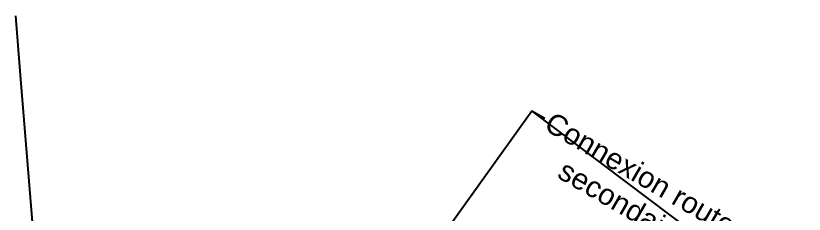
# Model space of a CAD drawing. Extents: x 524988 to 526146, y 9523518 to 9523888.
# Drawn here: x 525124.1 to 525256.5, y 9523817.4 to 9523850.7 of the extents above; entities that cross this region are included whole.
import ezdxf
from ezdxf import colors
from ezdxf.entities.mleader import LeaderData, LeaderLine
from ezdxf.math import Vec2, Vec3

# ---------------------------------------------------------------- set-up
doc = ezdxf.new("R2010")
doc.units = 0
doc.layers.add('ETQ IMPAIR', color=7, linetype='Continuous')
doc.layers.add('Route - Axe Route de la corniche 1 - Textes - Arcs', color=5, linetype='Continuous')
doc.styles.get("Standard").update_dxf_attribs({"font": 'arial.ttf'})

msp = doc.modelspace()

# ---------------------------------------------------------------- linework, layer by layer
at = {"layer": 'Route - Axe Route de la corniche 1 - Textes - Arcs'}
for p, q in [((525124.936, 9523840.709), (525124.132, 9523850.677)), ((525130.566, 9523770.936), (525124.936, 9523840.709))]:
    msp.add_line(p, q, dxfattribs=at)

# ---------------------------------------------------------------- leaders
at = {"layer": 'ETQ IMPAIR'}
ml = msp.add_multileader_mtext('Standard', dxfattribs=at)
ml.set_content('Connexion routes \\Psecondaires', color=256)
ml.set_leader_properties()
ml.build(insert=Vec2(0, 0))
ml.multileader.update_dxf_attribs({"has_text_frame": 1, "dogleg_length": 2.5, "arrow_head_size": 3.5})
ctx = ml.context
ctx.base_point, ctx.char_height, ctx.arrow_head_size, ctx.landing_gap_size, ctx.plane_origin, ctx.plane_x_axis, ctx.plane_y_axis = Vec3(525212.983, 9523833.502), 3.5, 3.5, 0.8, Vec3(525356.125, 9523695.199), Vec3(0.8649419, -0.5018721), Vec3(0.5018721, 0.8649419)
ctx.text_align_type = 1
notes = []
notes.append((ctx, [(1, (1, 1, 0), (525210.82, 9523834.757), (0.8649419, -0.5018721), 2.5, [(0, [(525256.543, 9523800.339)], 0, []), (1, [(525177.381, 9523788.258)], 0, [])])]))
ctx.mtext.insert, ctx.mtext.text_direction, ctx.mtext.rotation, ctx.mtext.alignment, ctx.mtext.flow_direction = Vec3(525230.955, 9523825.13), Vec3(0.8649419, -0.5018721), 5.7574235, 2, 5
ctx.mtext.has_bg_fill, ctx.mtext.bg_color, ctx.mtext.bg_scale_factor, ctx.mtext.bg_transparency, ctx.mtext.use_window_bg_color = 1, -1027028792, 1.5, 0, 1
for ctx, leaders in notes:
    for number, flags, end, landing, length, lines in leaders:
        leader = LeaderData()
        leader.index, (leader.has_last_leader_line, leader.has_dogleg_vector, leader.attachment_direction) = number, flags
        leader.last_leader_point, leader.dogleg_vector, leader.dogleg_length = Vec3(end), Vec3(landing), length
        for number, points, colour, breaks in lines:
            line = LeaderLine()
            line.index, line.vertices, line.color, line.breaks = number, Vec3.list(points), colors.encode_raw_color(colour), breaks
            leader.lines.append(line)
        ctx.leaders.append(leader)

doc.saveas('drawing.dxf')
